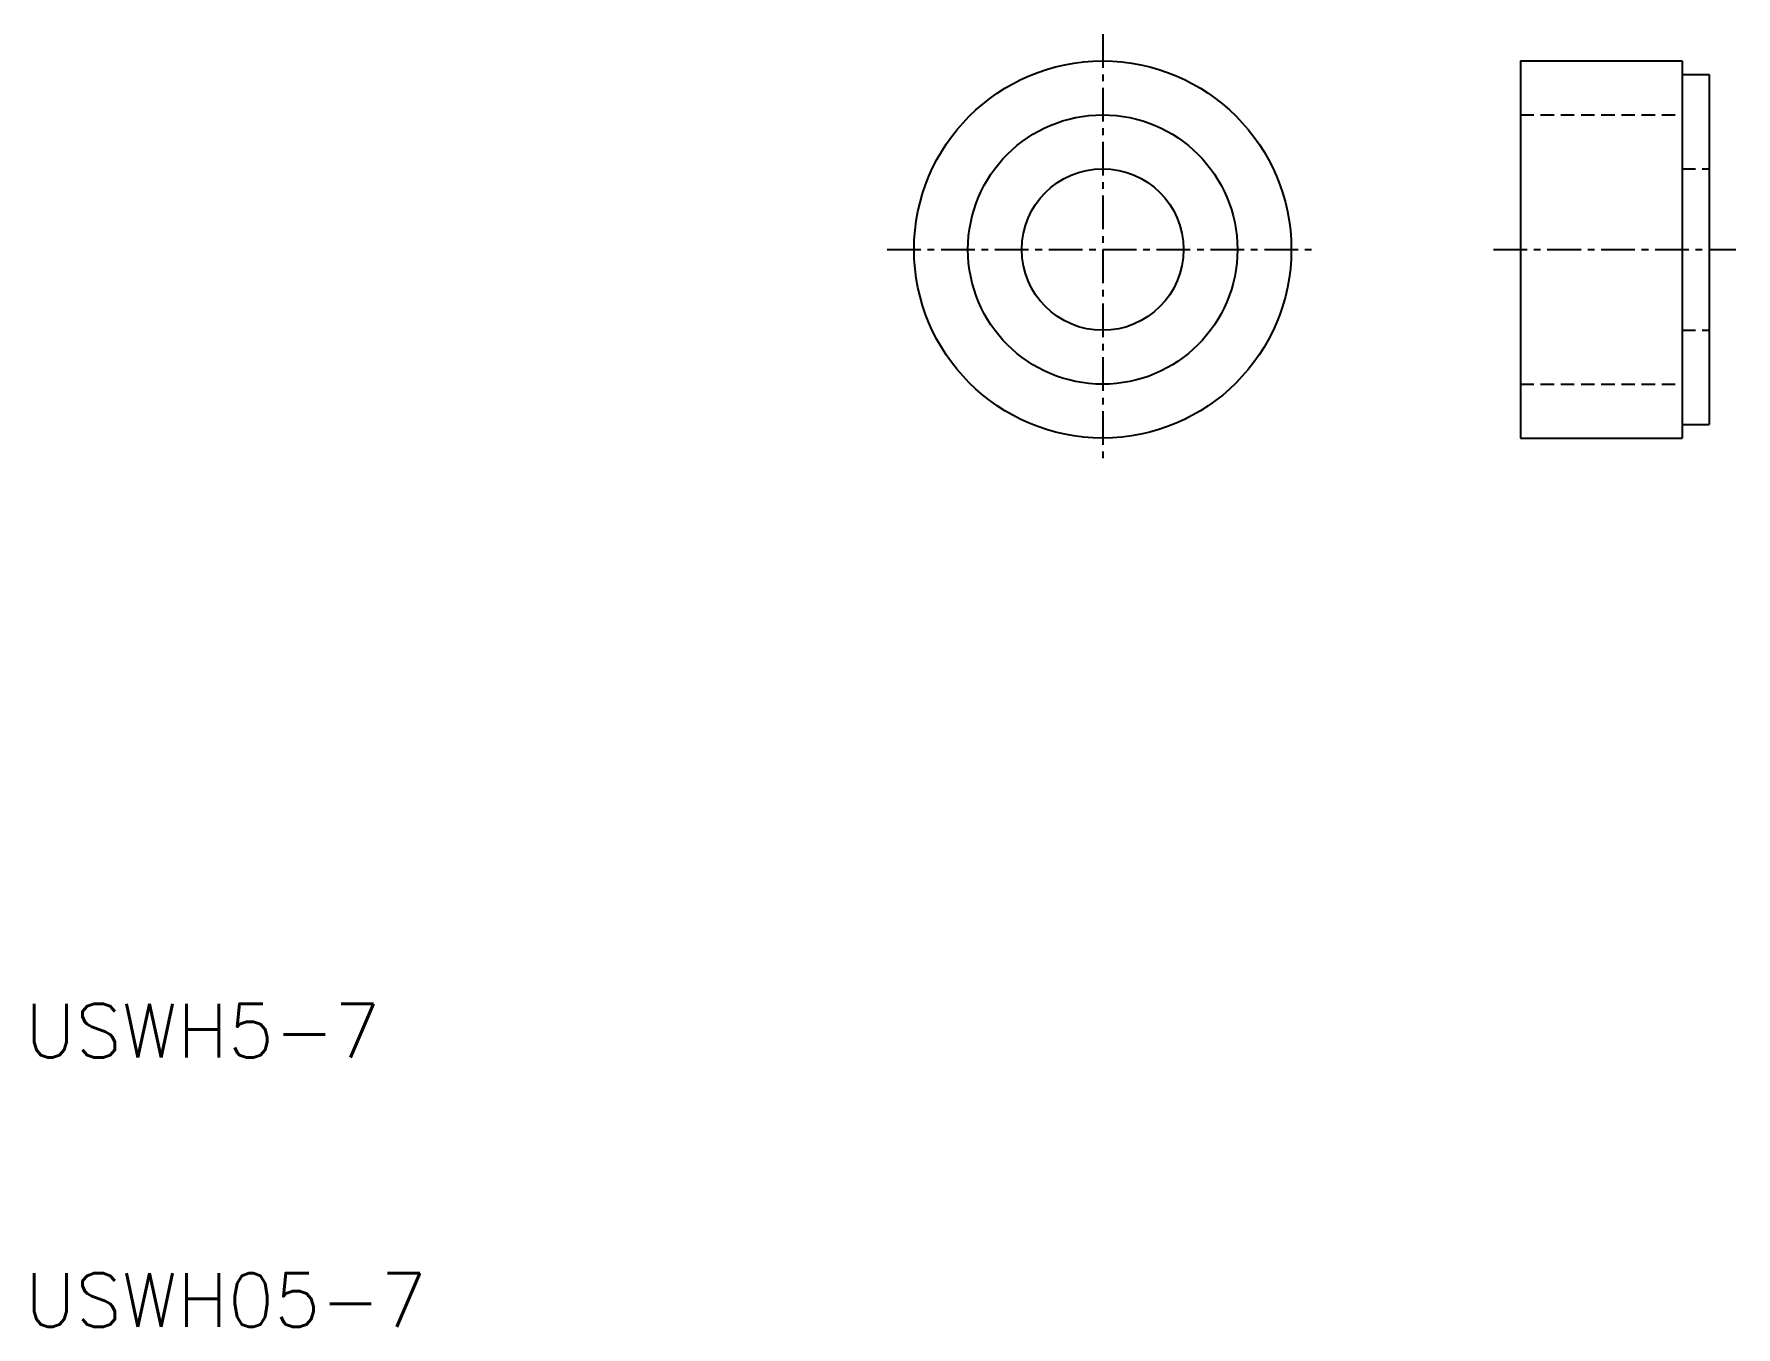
# Model space of a CAD drawing. Extents: x 10.3 to 73.5, y 10 to 58.
import ezdxf

# ---------------------------------------------------------------- set-up
doc = ezdxf.new("R2010")
doc.units = 0
doc.linetypes.add('CENTER', pattern=[2, 1.25, -0.25, 0.25, -0.25])
doc.linetypes.add('DASHED', pattern=[0.75, 0.5, -0.25])
doc.layers.get('0').update_dxf_attribs({"linetype": 'CONTINUOUS'})
doc.layers.add('CENTER', color=1, linetype='CENTER')
doc.styles.get("Standard").update_dxf_attribs({"font": 'txt.shx'})

msp = doc.modelspace()

# ---------------------------------------------------------------- linework, layer by layer
at = {"color": 7, "linetype": 'CONTINUOUS'}
for p, q in [((65.5, 57), (71.5, 57)), ((65.5, 57), (65.5, 43)), ((71.5, 57), (71.5, 43)), ((71.5, 56.5), (72.5, 56.5)), ((72.5, 56.5), (72.5, 43.5)), ((65.5, 43), (71.5, 43)), ((71.5, 43.5), (72.5, 43.5))]:
    msp.add_line(p, q, dxfattribs=at)
at = {"color": 3, "linetype": 'DASHED'}
for p, q in [((65.5, 55), (71.5, 55)), ((71.5, 53), (72.5, 53)), ((71.5, 47), (72.5, 47)), ((65.5, 45), (71.5, 45))]:
    msp.add_line(p, q, dxfattribs=at)
at = {"color": 7, "linetype": 'CONTINUOUS'}
for radius in [7, 5, 3]:
    msp.add_circle((50, 50), radius, dxfattribs=at)
at = {"layer": 'CENTER', "color": 1, "linetype": 'CENTER'}
for p, q in [((50, 58), (50, 42)), ((42, 50), (58, 50)), ((64.5, 50), (73.5, 50))]:
    msp.add_line(p, q, dxfattribs=at)

# ---------------------------------------------------------------- texts
at = {"color": 7, "linetype": 'CONTINUOUS'}
for s, p in [('USWH5-7', (10, 20)), ('USWH05-7', (10, 10))]:
    msp.add_text(s, height=2, dxfattribs=at).set_placement(p)

doc.saveas('drawing.dxf')
